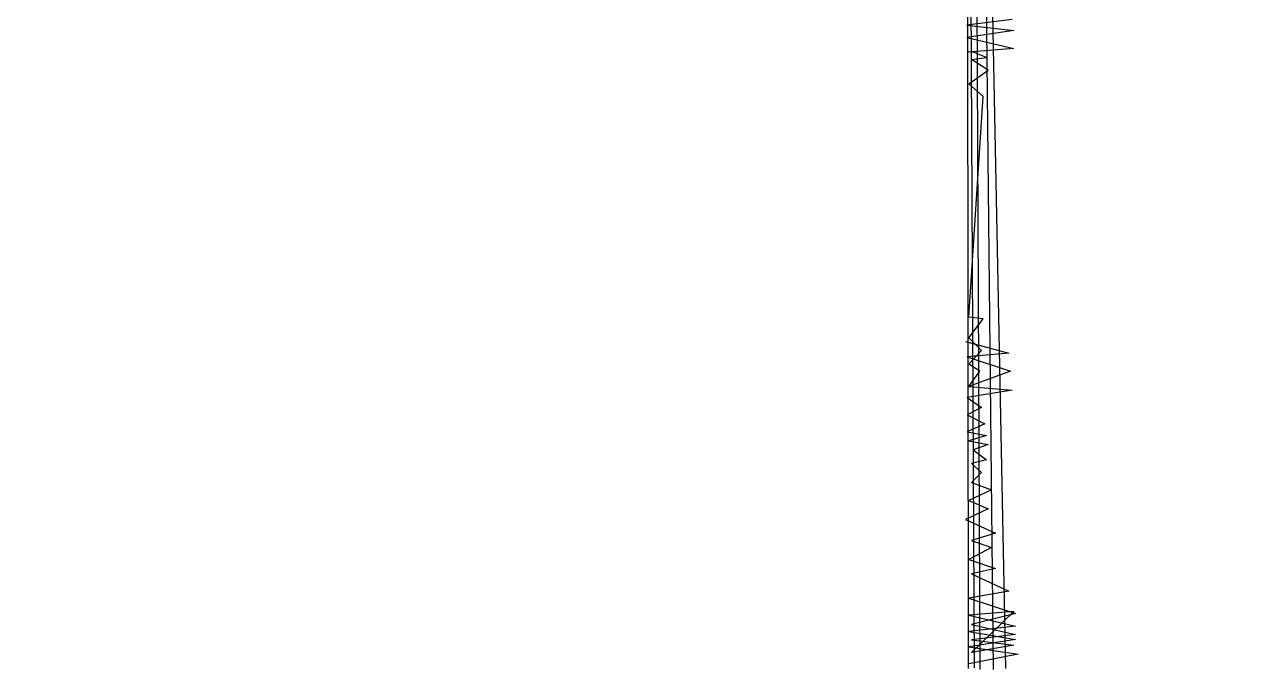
# Model space of a CAD drawing. Header units: metres. Extents: x 563371 to 571261, y 2062953 to 2068466.
# Drawn here: x 568929.93 to 568938.3, y 2065866.55 to 2065871.01 of the extents above; entities that cross this region are included whole.
import ezdxf

# ---------------------------------------------------------------- set-up
doc = ezdxf.new("R2010")
doc.units = ezdxf.units.M
for name, color, linetype in [('1-CAY XANH', 7, 'CONTINUOUS'), ('ghichieudai', 7, 'CONTINUOUS'), ('MATCATDUONG', 8, 'CONTINUOUS')]:
    doc.layers.add(name, color=color, linetype=linetype)

# ---------------------------------------------------------------- blocks, each defined once
blk = doc.blocks.new('ca')
at = {"layer": '1-CAY XANH', "color": 17}
for p, q in [((0.641, 64.954), (-0.644, 0.027)), ((0.305, 0.047), (0.641, 64.954)), ((0.405, 63.355), (-0.261, 0)), ((0.405, 62.413), (0.148, 0)), ((0.531, 38.493), (0.505, 0.027)), ((0.539, 19.737), (-0.895, 19.571)), ((-0.844, 19.904), (0.539, 19.737)), ((-0.895, 19.571), (0.539, 19.35)), ((0.539, 19.35), (-0.895, 19.017)), ((-0.895, 19.017), (0.488, 18.906)), ((-0.108, 18.353), (0.404, 18.686)), ((-0.057, 18.741), (0.353, 18.907)), ((0.404, 18.686), (-0.057, 18.741)), ((0.481, 17.938), (-0.108, 18.353)), ((0.046, 17.55), (0.481, 17.938)), ((0.481, 10.793), (0.046, 17.55)), ((0.046, 10.738), (0.481, 10.793)), ((0.481, 10.156), (0.046, 10.738)), ((0.584, 10.046), (-0.748, 9.686)), ((0.097, 9.769), (0.481, 10.156)), ((-0.748, 9.686), (0.532, 9.575)), ((0.481, 9.353), (0.097, 9.769)), ((0.532, 9.575), (-0.799, 9.132)), ((0.148, 9.132), (0.481, 9.353)), ((-0.799, 9.132), (0.481, 8.661)), ((0.481, 8.661), (0.148, 9.132)), ((0.481, 8.661), (-0.851, 8.55)), ((-0.851, 8.55), (0.532, 8.328)), ((0.532, 8.328), (0.097, 8.024)), ((0.097, 8.024), (0.532, 7.802)), ((0.532, 7.802), (-0.005, 7.525)), ((-0.005, 7.525), (0.532, 7.276)), ((0.532, 7.276), (-0.057, 7.165)), ((-0.057, 7.165), (0.481, 6.999)), ((0.481, 6.999), (-0.108, 6.888)), ((-0.108, 6.888), (0.353, 6.722)), ((0.353, 6.722), (-0.057, 6.417)), ((-0.057, 6.417), (0.404, 6.307)), ((0.404, 6.307), (0.097, 6.03)), ((0.097, 6.03), (0.404, 5.725)), ((0.404, 5.725), (-0.21, 5.503)), ((-0.21, 5.503), (0.481, 5.171)), ((0.481, 5.171), (-0.108, 4.922)), ((-0.108, 4.922), (0.584, 4.589)), ((0.584, 4.589), (-0.338, 4.174)), ((-0.338, 4.174), (0.404, 3.952)), ((0.404, 3.952), (-0.21, 3.731)), ((-0.21, 3.731), (0.481, 3.371)), ((0.481, 3.371), (-0.338, 3.094)), ((-0.338, 3.094), (0.404, 2.928)), ((0.404, 2.928), (-0.748, 2.401)), ((-0.748, 2.401), (0.481, 2.18)), ((0.481, 2.18), (-0.953, 1.709)), ((-0.953, 1.709), (0.404, 1.376)), ((0.481, 1.662), (-0.953, 1.329)), ((-0.902, 1.773), (0.481, 1.662)), ((0.404, 0.518), (-0.902, 1.773)), ((0.404, 1.376), (-0.953, 1.072)), ((-0.953, 1.329), (0.481, 1.163)), ((0.481, 1.163), (-0.953, 0.914)), ((-0.953, 1.072), (0.404, 0.906)), ((-0.953, 0.914), (0.481, 0.692)), ((0.404, 0.906), (-0.902, 0.739)), ((0.481, 0.692), (-1.03, 0.471)), ((-1.03, 0.471), (0.481, 0.166)), ((-0.902, 0.739), (0.404, 0.518))]:
    blk.add_line(p, q, dxfattribs=at)

msp = doc.modelspace()

# ---------------------------------------------------------------- wipeouts: each hides what was drawn before it
msp.add_wipeout([(568538.5548, 2065837.1158), (569134.3908, 2065836.3611), (569086.2233, 2065956.1498), (568779.0042, 2065956.6832), (568600.6017, 2065960.3155)]).dxf.layer = 'ghichieudai'

# ---------------------------------------------------------------- next in the draw order: block references
at = {"layer": 'MATCATDUONG', "color": 3, "linetype": 'Continuous', "extrusion": (3.31378e-12, 1.1371e-08, 1), "xscale": -0.2249999999767169, "yscale": 0.2250000000931324, "zscale": 0.2250000000000004}
msp.add_blockref('ca', (568936.5572, 2065866.5613, 0.0235), dxfattribs=at)

doc.saveas('drawing.dxf')
